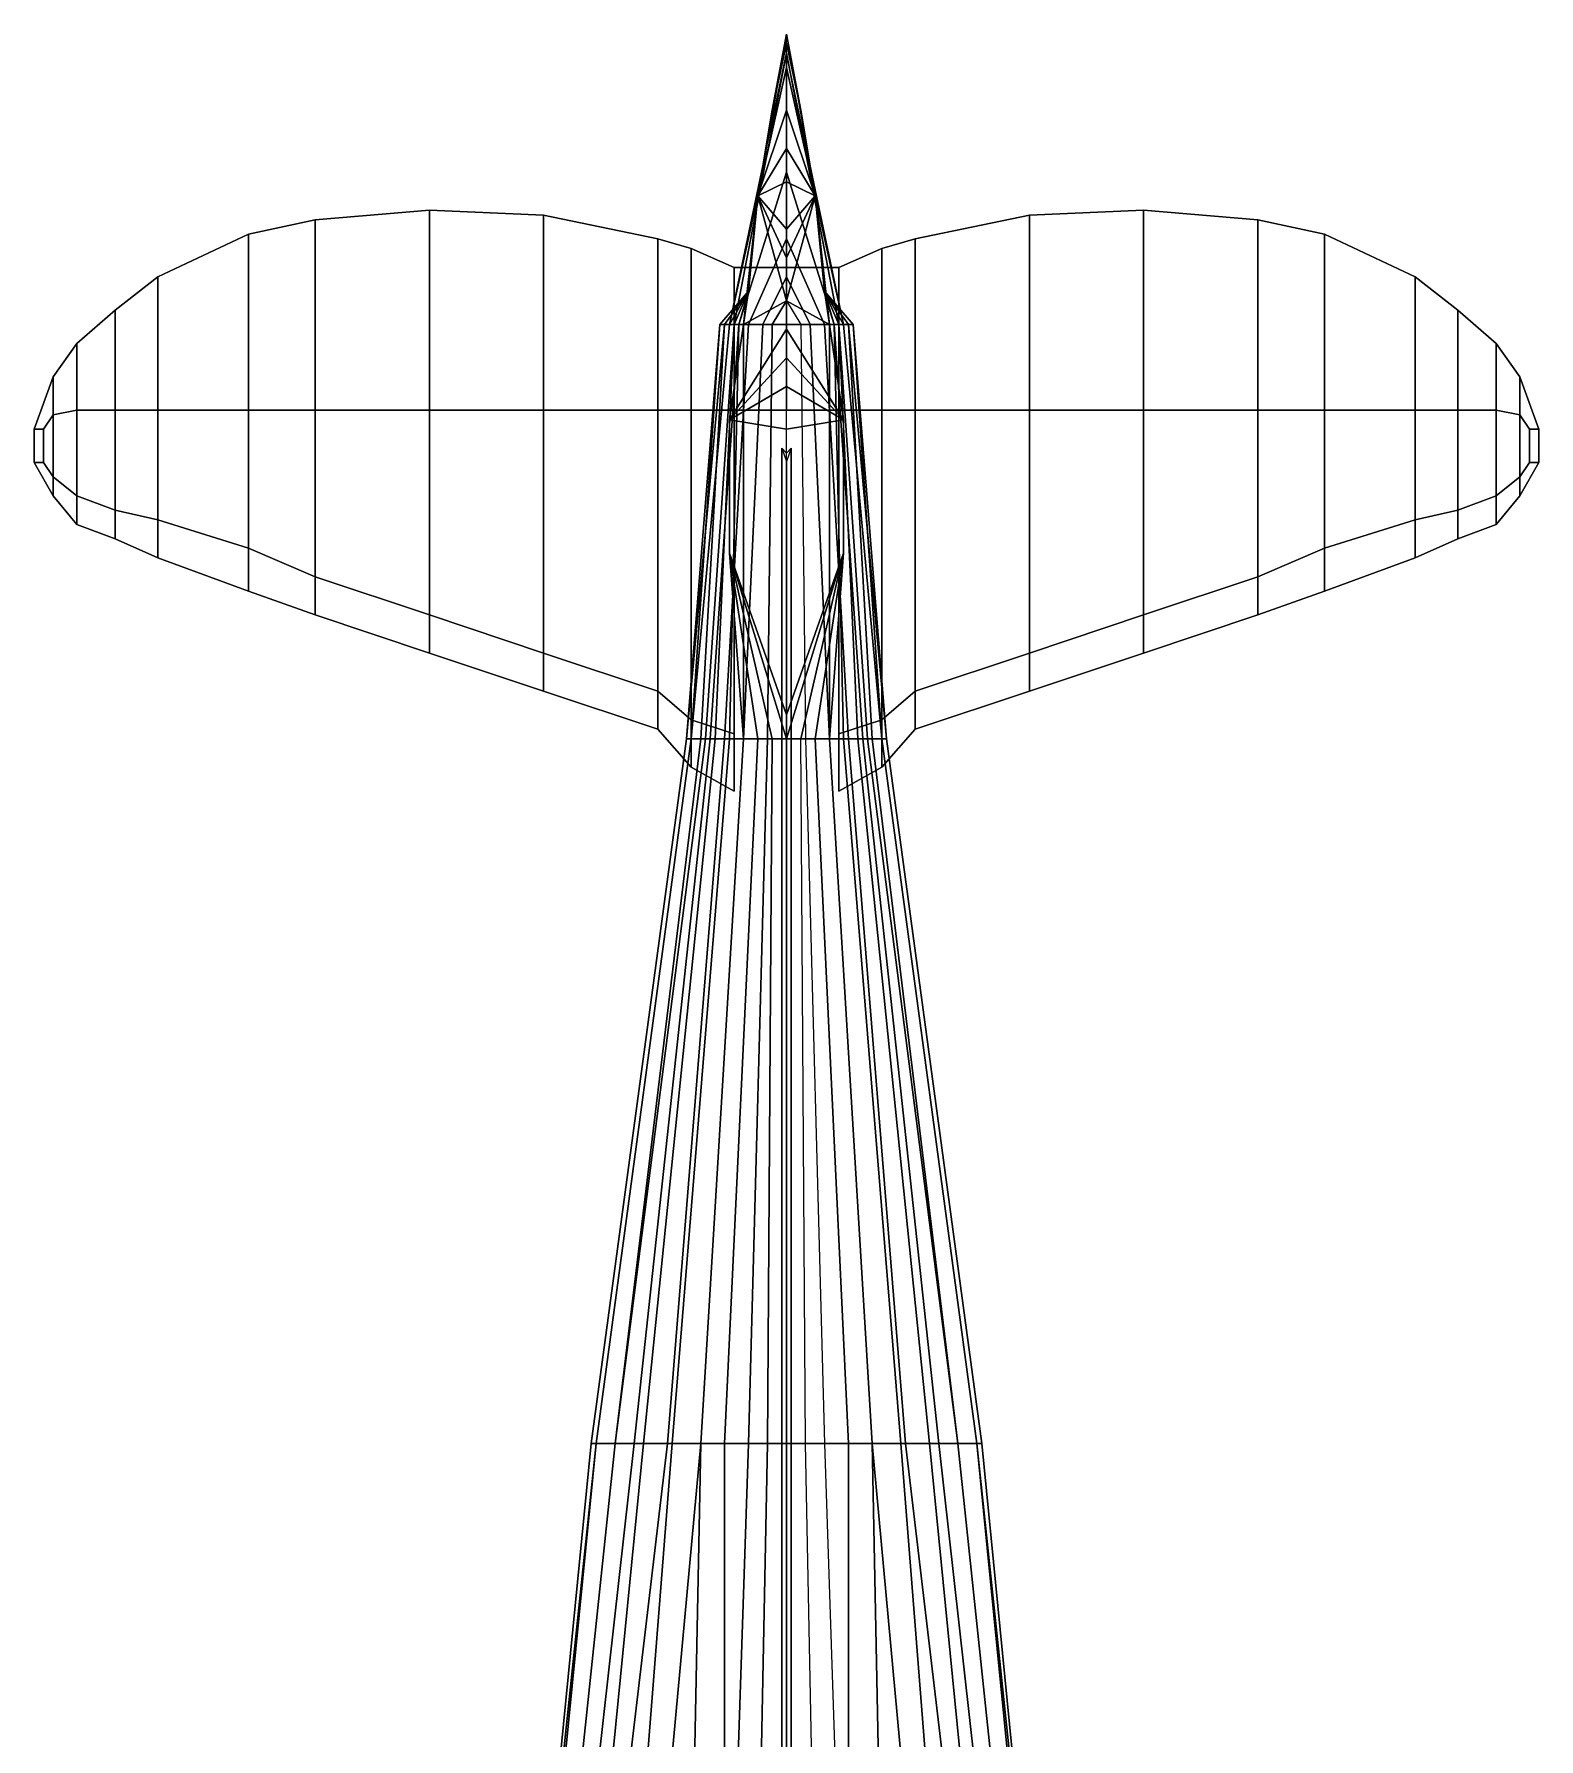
# Model space of a CAD drawing. Header units: millimetres. Extents: x -5.1 to 5.1, y -4 to 9.
# Drawn here: x -1.58 to 1.58, y 0.379 to 3.96 of the extents above; entities that cross this region are included whole.
import ezdxf

# ---------------------------------------------------------------- set-up
doc = ezdxf.new("R2010")
doc.units = ezdxf.units.MM
doc.layers.add('h2', color=6, linetype='Continuous')

msp = doc.modelspace()

# ---------------------------------------------------------------- linework, layer by layer
for points in [[(0, 3.96, 0.35), (0, 3.96, -0.06), (-0.06, 3.62, -0.06), (-0.03, 3.8, 0.35)], [(0, 3.89, 0.7), (0, 3.94, 0.44), (-0.03, 3.8, 0.55), (-0.06, 3.62, 0.8)], [(0, 3.94, 0.35), (0, 3.96, 0.35), (-0.03, 3.8, 0.35), (0, 3.94, 0.35)], [(0, 3.94, 0.44), (0, 3.94, 0.35), (-0.03, 3.8, 0.35), (-0.03, 3.8, 0.55)], [(0, 3.92, -0.06), (0, 3.92, -0.1), (-0.11, 3.35, -0.14), (-0.12, 3.35, -0.06)], [(0, 3.92, -0.1), (0, 3.67, -0.17), (-0.1, 3.35, -0.17), (-0.11, 3.35, -0.14)], [(0, 3.8, 0.92), (0, 3.89, 0.7), (-0.06, 3.62, 0.8)], [(-0.03, 3.8, 0.55), (-0.03, 3.8, 0.35), (-0.06, 3.62, -0.06), (-0.06, 3.62, 0.8)], [(0, 3.8, 0.92), (-0.06, 3.62, 0.8), (0, 3.72, 1.06), (0, 3.8, 0.92)], [(0, 3.72, 1.06), (-0.06, 3.62, 0.8), (0, 3.65, 1.15), (0, 3.72, 1.06)], [(0, 3.67, -0.17), (0, 3.53, -0.2), (-0.08, 3.35, -0.2), (-0.1, 3.35, -0.17)], [(-0.06, 3.62, 0.8), (-0.08, 3.42, 0.36), (-0.09, 3.35, 0.42), (-0.09, 3.35, 0.92)], [(0, 3.4, 1.31), (-0.06, 3.62, 0.8), (-0.09, 3.35, 0.92), (0, 3.4, 1.31)], [(-0.06, 3.62, 0.8), (-0.06, 3.62, -0.06), (-0.08, 3.42, -0.06), (-0.08, 3.42, 0.36)], [(0, 3.65, 1.15), (-0.06, 3.62, 0.8), (0, 3.55, 1.24), (0, 3.65, 1.15)], [(0, 3.49, 1.28), (-0.06, 3.62, 0.8), (0, 3.4, 1.31), (0, 3.49, 1.28)], [(0, 3.55, 1.24), (-0.06, 3.62, 0.8), (0, 3.49, 1.28), (0, 3.55, 1.24)], [(-0.99, 3.17, 0.31), (-0.75, 3.17, 0.31), (-0.75, 3.59, 0.25), (-0.99, 3.57, 0.25)], [(-0.99, 3.57, 0.25), (-0.75, 3.59, 0.25), (-0.75, 3.17, 0.19), (-0.99, 3.17, 0.2)], [(-0.75, 3.17, 0.31), (-0.51, 3.17, 0.31), (-0.51, 3.58, 0.25), (-0.75, 3.59, 0.25)], [(-0.75, 3.59, 0.25), (-0.51, 3.58, 0.25), (-0.51, 3.17, 0.18), (-0.75, 3.17, 0.19)], [(-1.13, 3.17, 0.3), (-0.99, 3.17, 0.31), (-0.99, 3.57, 0.25), (-1.13, 3.54, 0.25)], [(-1.13, 3.54, 0.25), (-0.99, 3.57, 0.25), (-0.99, 3.17, 0.2), (-1.13, 3.17, 0.2)], [(-0.51, 3.17, 0.31), (-0.27, 3.17, 0.31), (-0.27, 3.53, 0.25), (-0.51, 3.58, 0.25)], [(-0.51, 3.58, 0.25), (-0.27, 3.53, 0.25), (-0.27, 3.17, 0.18), (-0.51, 3.17, 0.18)], [(-1.32, 3.17, 0.3), (-1.13, 3.17, 0.3), (-1.13, 3.54, 0.25), (-1.32, 3.45, 0.25)], [(-1.32, 3.45, 0.25), (-1.13, 3.54, 0.25), (-1.13, 3.17, 0.2), (-1.32, 3.17, 0.21)], [(-0.27, 3.17, 0.31), (-0.2, 3.17, 0.31), (-0.2, 3.51, 0.25), (-0.27, 3.53, 0.25)], [(-0.27, 3.53, 0.25), (-0.2, 3.51, 0.25), (-0.2, 3.17, 0.18), (-0.27, 3.17, 0.18)], [(-0.2, 3.17, 0.31), (-0.11, 3.17, 0.31), (-0.11, 3.47, 0.25), (-0.2, 3.51, 0.25)], [(-0.2, 3.51, 0.25), (-0.11, 3.47, 0.25), (-0.11, 3.17, 0.18), (-0.2, 3.17, 0.18)], [(0, 3.53, -0.2), (0, 3.45, -0.22), (-0.05, 3.35, -0.22), (-0.08, 3.35, -0.2)], [(-1.41, 3.17, 0.29), (-1.32, 3.17, 0.3), (-1.32, 3.45, 0.25), (-1.41, 3.38, 0.25)], [(-1.41, 3.38, 0.25), (-1.32, 3.45, 0.25), (-1.32, 3.17, 0.21), (-1.41, 3.17, 0.22)], [(-0.11, 3.17, 0.31), (0, 3.17, 0.31), (0, 3.47, 0.25), (-0.11, 3.47, 0.25)], [(-0.11, 3.47, 0.25), (0, 3.47, 0.25), (0, 3.17, 0.18), (-0.11, 3.17, 0.18)], [(0, 3.45, -0.22), (0, 3.4, -0.23), (-0.03, 3.35, -0.23), (-0.05, 3.35, -0.22)], [(-1.49, 3.17, 0.29), (-1.41, 3.17, 0.29), (-1.41, 3.38, 0.25), (-1.49, 3.31, 0.25)], [(-1.49, 3.31, 0.25), (-1.41, 3.38, 0.25), (-1.41, 3.17, 0.22), (-1.49, 3.17, 0.23)], [(0, 3.4, 1.31), (-0.09, 3.35, 0.92), (-0.12, 3.15, 0.92), (0, 3.34, 1.31)], [(0.03, 3.35, -0.23), (-0.03, 3.35, -0.23), (0, 3.4, -0.23)], [(-0.13, 3.35), (-0.12, 3.35, -0.06), (-0.2, 2.48, -0.15), (-0.21, 2.48, -0.06)], [(-0.14, 3.35, 0.1), (-0.13, 3.35), (-0.21, 2.48, -0.06), (-0.21, 2.48, 0.02)], [(-0.14, 3.35, 0.2), (-0.14, 3.35, 0.1), (-0.21, 2.48, 0.02), (-0.2, 2.48, 0.11)], [(-0.12, 3.35, -0.06), (-0.11, 3.35, -0.14), (-0.17, 2.48, -0.23), (-0.2, 2.48, -0.15)], [(-0.13, 3.35, 0.23), (-0.14, 3.35, 0.2), (-0.2, 2.48, 0.11), (-0.18, 2.48, 0.23)], [(-0.11, 3.35, 0.32), (-0.13, 3.35, 0.23), (-0.18, 2.48, 0.23), (-0.15, 2.48, 0.32)], [(-0.11, 3.35, -0.14), (-0.1, 3.35, -0.17), (-0.16, 2.48, -0.25), (-0.17, 2.48, -0.23)], [(-0.1, 3.35, -0.17), (-0.08, 3.35, -0.2), (-0.13, 2.48, -0.28), (-0.16, 2.48, -0.25)], [(-0.1, 3.35, 0.36), (-0.11, 3.35, 0.32), (-0.15, 2.48, 0.32), (-0.12, 2.48, 0.36)], [(-0.08, 3.35, -0.2), (-0.05, 3.35, -0.22), (-0.09, 2.48, -0.3), (-0.13, 2.48, -0.28)], [(-0.09, 3.35, 0.92), (-0.09, 3.35, 0.42), (-0.12, 3.15, 0.42), (-0.12, 3.15, 0.92)], [(-0.12, 3.15, 0.42), (-0.09, 3.35, 0.39), (-0.09, 2.48, 0.39), (-0.12, 2.87, 0.42)], [(-0.09, 3.35, 0.42), (-0.09, 3.35, 0.39), (-0.09, 3.35, 0.39), (-0.12, 3.15, 0.42)], [(0, 3.34, 1.31), (-0.12, 3.15, 0.92), (-0.12, 3.15, 0.92), (0, 3.28, 1.3)], [(-0.05, 3.35, -0.22), (-0.03, 3.35, -0.23), (-0.04, 2.48, -0.31), (-0.09, 2.48, -0.3)], [(0.04, 2.48, -0.31), (-0.04, 2.48, -0.31), (-0.03, 3.35, -0.23), (0.03, 3.35, -0.23)], [(-1.54, 3.16, 0.28), (-1.49, 3.17, 0.29), (-1.49, 3.31, 0.25), (-1.54, 3.24, 0.25)], [(-1.54, 3.24, 0.25), (-1.49, 3.31, 0.25), (-1.49, 3.17, 0.23), (-1.54, 3.16, 0.23)], [(0, 3.28, 1.3), (-0.12, 3.15, 0.92), (-0.12, 3.15, 0.92), (0, 3.22, 1.26)], [(-1.56, 3.13, 0.27), (-1.54, 3.16, 0.28), (-1.54, 3.24, 0.25), (-1.58, 3.13, 0.25)], [(-1.58, 3.13, 0.25), (-1.54, 3.24, 0.25), (-1.54, 3.16, 0.23), (-1.56, 3.13, 0.24)], [(0, 3.22, 1.26), (-0.12, 3.15, 0.92), (-0.12, 3.15, 0.92), (0, 3.13, 1.17)], [(-1.56, 3.06, 0.27), (-1.54, 3.03, 0.28), (-1.54, 3.16, 0.28), (-1.56, 3.13, 0.27)], [(-1.54, 3.16, 0.23), (-1.54, 3.03, 0.23), (-1.56, 3.06, 0.24), (-1.56, 3.13, 0.24)], [(-1.54, 3.03, 0.28), (-1.49, 2.99, 0.29), (-1.49, 3.17, 0.29), (-1.54, 3.16, 0.28)], [(-1.49, 3.17, 0.23), (-1.49, 2.99, 0.23), (-1.54, 3.03, 0.23), (-1.54, 3.16, 0.23)], [(-1.49, 2.99, 0.29), (-1.41, 2.96, 0.29), (-1.41, 3.17, 0.29), (-1.49, 3.17, 0.29)], [(-1.41, 3.17, 0.22), (-1.41, 2.96, 0.22), (-1.49, 2.99, 0.23), (-1.49, 3.17, 0.23)], [(-1.41, 2.96, 0.29), (-1.32, 2.94, 0.3), (-1.32, 3.17, 0.3), (-1.41, 3.17, 0.29)], [(-1.32, 3.17, 0.21), (-1.32, 2.94, 0.21), (-1.41, 2.96, 0.22), (-1.41, 3.17, 0.22)], [(-1.32, 2.94, 0.3), (-1.13, 2.88, 0.3), (-1.13, 3.17, 0.3), (-1.32, 3.17, 0.3)], [(-1.13, 3.17, 0.2), (-1.13, 2.88, 0.2), (-1.32, 2.94, 0.21), (-1.32, 3.17, 0.21)], [(-1.13, 2.88, 0.3), (-0.99, 2.82, 0.31), (-0.99, 3.17, 0.31), (-1.13, 3.17, 0.3)], [(-0.99, 3.17, 0.2), (-0.99, 2.82, 0.2), (-1.13, 2.88, 0.2), (-1.13, 3.17, 0.2)], [(-0.99, 2.82, 0.31), (-0.75, 2.74, 0.31), (-0.75, 3.17, 0.31), (-0.99, 3.17, 0.31)], [(-0.75, 3.17, 0.19), (-0.75, 2.74, 0.19), (-0.99, 2.82, 0.2), (-0.99, 3.17, 0.2)], [(-0.75, 2.74, 0.31), (-0.51, 2.66, 0.31), (-0.51, 3.17, 0.31), (-0.75, 3.17, 0.31)], [(-0.51, 3.17, 0.18), (-0.51, 2.66, 0.18), (-0.75, 2.74, 0.19), (-0.75, 3.17, 0.19)], [(-0.51, 2.66, 0.31), (-0.27, 2.58, 0.31), (-0.27, 3.17, 0.31), (-0.51, 3.17, 0.31)], [(-0.27, 3.17, 0.18), (-0.27, 2.58, 0.18), (-0.51, 2.66, 0.18), (-0.51, 3.17, 0.18)], [(-0.27, 2.58, 0.31), (-0.2, 2.52, 0.31), (-0.2, 3.17, 0.31), (-0.27, 3.17, 0.31)], [(-0.2, 3.17, 0.18), (-0.2, 2.52, 0.18), (-0.27, 2.58, 0.18), (-0.27, 3.17, 0.18)], [(-0.2, 2.52, 0.31), (-0.11, 2.49, 0.31), (-0.11, 3.17, 0.31), (-0.2, 3.17, 0.31)], [(-0.11, 3.17, 0.18), (-0.11, 2.49, 0.18), (-0.2, 2.52, 0.18), (-0.2, 3.17, 0.18)], [(-1.58, 3.13, 0.25), (-1.58, 3.06, 0.25), (-1.56, 3.06, 0.27), (-1.56, 3.13, 0.27)], [(-1.56, 3.13, 0.24), (-1.56, 3.06, 0.24), (-1.58, 3.06, 0.25), (-1.58, 3.13, 0.25)], [(-0.12, 3.15, 0.92), (-0.12, 3.15, 0.42), (-0.12, 2.87, 0.42), (-0.12, 2.87, 0.67)], [(0, 3.13, 1.17), (-0.12, 3.15, 0.92), (-0.12, 2.87, 0.67), (0, 2.53, 0.45)], [(0, 3.0796, 1.1096), (-0.01, 3.09, 1.1), (-0.01, -0.45, 0.95), (0, -0.44, 0.9604)], [(-0.01, 3.09, 1.1), (0, 3.0624, 1.0888), (0, -0.44, 0.9404), (-0.01, -0.45, 0.95)], [(-1.58, 3.06, 0.25), (-1.54, 2.99, 0.25), (-1.54, 3.03, 0.28), (-1.56, 3.06, 0.27)], [(-1.56, 3.06, 0.24), (-1.54, 3.03, 0.23), (-1.54, 2.99, 0.25), (-1.58, 3.06, 0.25)], [(-1.54, 2.99, 0.25), (-1.49, 2.93, 0.25), (-1.49, 2.99, 0.29), (-1.54, 3.03, 0.28)], [(-1.54, 3.03, 0.23), (-1.49, 2.99, 0.23), (-1.49, 2.93, 0.25), (-1.54, 2.99, 0.25)], [(-1.49, 2.93, 0.25), (-1.41, 2.9, 0.25), (-1.41, 2.96, 0.29), (-1.49, 2.99, 0.29)], [(-1.49, 2.99, 0.23), (-1.41, 2.96, 0.22), (-1.41, 2.9, 0.25), (-1.49, 2.93, 0.25)], [(-1.41, 2.9, 0.25), (-1.32, 2.86, 0.25), (-1.32, 2.94, 0.3), (-1.41, 2.96, 0.29)], [(-1.41, 2.96, 0.22), (-1.32, 2.94, 0.21), (-1.32, 2.86, 0.25), (-1.41, 2.9, 0.25)], [(-1.32, 2.86, 0.25), (-1.13, 2.79, 0.25), (-1.13, 2.88, 0.3), (-1.32, 2.94, 0.3)], [(-1.32, 2.94, 0.21), (-1.13, 2.88, 0.2), (-1.13, 2.79, 0.25), (-1.32, 2.86, 0.25)], [(-1.13, 2.79, 0.25), (-0.99, 2.74, 0.25), (-0.99, 2.82, 0.31), (-1.13, 2.88, 0.3)], [(-1.13, 2.88, 0.2), (-0.99, 2.82, 0.2), (-0.99, 2.74, 0.25), (-1.13, 2.79, 0.25)], [(-0.12, 2.87, 0.67), (-0.12, 2.87, 0.42), (0, 2.53, 0.45)], [(0, 2.53, 0.45), (-0.12, 2.87, 0.42), (0, 2.48, 0.42)], [(-0.99, 2.74, 0.25), (-0.75, 2.66, 0.25), (-0.75, 2.74, 0.31), (-0.99, 2.82, 0.31)], [(-0.99, 2.82, 0.2), (-0.75, 2.74, 0.19), (-0.75, 2.66, 0.25), (-0.99, 2.74, 0.25)], [(-0.75, 2.66, 0.25), (-0.51, 2.58, 0.25), (-0.51, 2.66, 0.31), (-0.75, 2.74, 0.31)], [(-0.75, 2.74, 0.19), (-0.51, 2.66, 0.18), (-0.51, 2.58, 0.25), (-0.75, 2.66, 0.25)], [(-0.51, 2.58, 0.25), (-0.27, 2.5, 0.25), (-0.27, 2.58, 0.31), (-0.51, 2.66, 0.31)], [(-0.51, 2.66, 0.18), (-0.27, 2.58, 0.18), (-0.27, 2.5, 0.25), (-0.51, 2.58, 0.25)], [(-0.27, 2.5, 0.25), (-0.2, 2.42, 0.25), (-0.2, 2.52, 0.31), (-0.27, 2.58, 0.31)], [(-0.27, 2.58, 0.18), (-0.2, 2.52, 0.18), (-0.2, 2.42, 0.25), (-0.27, 2.5, 0.25)], [(-0.2, 2.42, 0.25), (-0.11, 2.37, 0.25), (-0.11, 2.49, 0.31), (-0.2, 2.52, 0.31)], [(-0.2, 2.52, 0.18), (-0.11, 2.49, 0.18), (-0.11, 2.37, 0.25), (-0.2, 2.42, 0.25)], [(-0.21, 2.48, -0.06), (-0.2, 2.48, -0.15), (-0.4, 1, -0.15), (-0.41, 1, -0.06)], [(-0.21, 2.48, 0.02), (-0.21, 2.48, -0.06), (-0.41, 1, -0.06), (-0.41, 1, 0.02)], [(-0.2, 2.48, 0.11), (-0.21, 2.48, 0.02), (-0.41, 1, 0.02), (-0.4, 1, 0.11)], [(-0.18, 2.48, 0.23), (-0.2, 2.48, 0.11), (-0.4, 1, 0.11), (-0.36, 1, 0.31)], [(-0.2, 2.48, -0.15), (-0.17, 2.48, -0.23), (-0.36, 1, -0.31), (-0.4, 1, -0.15)], [(-0.15, 2.48, 0.32), (-0.18, 2.48, 0.23), (-0.36, 1, 0.31), (-0.3, 1, 0.46)], [(-0.17, 2.48, -0.23), (-0.16, 2.48, -0.25), (-0.32, 1, -0.37), (-0.36, 1, -0.31)], [(-0.16, 2.48, -0.25), (-0.13, 2.48, -0.28), (-0.25, 1, -0.41), (-0.32, 1, -0.37)], [(-0.12, 2.48, 0.36), (-0.15, 2.48, 0.32), (-0.3, 1, 0.46), (-0.24, 1, 0.56)], [(-0.13, 2.48, -0.28), (-0.09, 2.48, -0.3), (-0.18, 1, -0.44), (-0.25, 1, -0.41)], [(-0.09, 2.48, 0.39), (-0.12, 2.48, 0.36), (-0.24, 1, 0.56), (-0.18, 1, 0.62)], [(-0.06, 2.48, 0.41), (-0.09, 2.48, 0.39), (-0.18, 1, 0.62), (-0.13, 1, 0.66)], [(-0.09, 2.48, -0.3), (-0.04, 2.48, -0.31), (-0.08, 1, -0.45), (-0.18, 1, -0.44)], [(-0.03, 2.48, 0.42), (-0.06, 2.48, 0.41), (-0.13, 1, 0.66), (-0.04, 1, 0.69)], [(0.08, 1, -0.45), (-0.08, 1, -0.45), (-0.04, 2.48, -0.31), (0.04, 2.48, -0.31)], [(0.03, 2.48, 0.42), (-0.03, 2.48, 0.42), (-0.04, 1, 0.69), (0.04, 1, 0.69)], [(-0.36, 1, 0.31), (-0.4, 1, 0.11), (-0.56, -0.52, 0.01), (-0.52, -0.52, 0.21)], [(-0.41, 1, 0.02), (-0.41, 1, -0.06), (-0.56, -0.52, -0.19), (-0.56, -0.52, -0.15)], [(-0.41, 1, -0.06), (-0.4, 1, -0.15), (-0.55, -0.52, -0.31), (-0.56, -0.52, -0.19)], [(-0.4, 1, 0.11), (-0.41, 1, 0.02), (-0.56, -0.52, -0.15), (-0.56, -0.52, 0.01)], [(-0.4, 1, -0.15), (-0.36, 1, -0.31), (-0.52, -0.52, -0.45), (-0.55, -0.52, -0.31)], [(-0.36, 1, -0.31), (-0.32, 1, -0.37), (-0.49, -0.52, -0.5), (-0.52, -0.52, -0.45)], [(-0.3, 1, 0.46), (-0.36, 1, 0.31), (-0.52, -0.52, 0.21), (-0.45, -0.52, 0.38)], [(-0.32, 1, -0.37), (-0.25, 1, -0.41), (-0.43, -0.52, -0.56), (-0.49, -0.52, -0.5)], [(-0.24, 1, 0.56), (-0.3, 1, 0.46), (-0.45, -0.52, 0.38), (-0.36, -0.52, 0.56)], [(-0.25, 1, -0.41), (-0.18, 1, -0.44), (-0.32, -0.52, -0.59), (-0.43, -0.52, -0.56)], [(-0.18, 1, 0.62), (-0.24, 1, 0.56), (-0.36, -0.52, 0.56), (-0.21, -0.52, 0.8)], [(-0.18, 1, -0.44), (-0.08, 1, -0.45), (-0.13, -0.52, -0.62), (-0.32, -0.52, -0.59)], [(-0.13, 1, 0.66), (-0.18, 1, 0.62), (-0.21, -0.52, 0.8), (-0.13, -0.52, 0.88)], [(0.13, -0.52, -0.62), (-0.13, -0.52, -0.62), (-0.08, 1, -0.45), (0.08, 1, -0.45)], [(-0.04, 1, 0.69), (-0.13, 1, 0.66), (-0.13, -0.52, 0.88), (-0.07, -0.52, 0.91)], [(0.04, 1, 0.69), (-0.04, 1, 0.69), (-0.07, -0.52, 0.91), (0.07, -0.52, 0.91)]]:
    msp.add_3dface(points)
at = {"color": 3}
for points in [[(-0.0436, 3.7127, -0.06), (-0.0436, 3.7127, -0.06), (-0.12, 3.35, -0.06), (-0.06, 3.62, -0.06)], [(-0.06, 3.62, -0.06), (-0.06, 3.62, -0.06), (-0.12, 3.35, -0.06), (-0.08, 3.42, -0.06)], [(-0.08, 3.42, 0.36), (-0.08, 3.42, 0.36), (-0.14, 3.35, 0.2), (-0.13, 3.35, 0.23)], [(-0.08, 3.42, -0.06), (-0.08, 3.42, -0.06), (-0.14, 3.35, 0.2), (-0.08, 3.42, 0.36)], [(-0.08, 3.42, -0.06), (-0.08, 3.42, -0.06), (-0.14, 3.35, 0.1), (-0.14, 3.35, 0.2)], [(-0.08, 3.42, -0.06), (-0.08, 3.42, -0.06), (-0.13, 3.35), (-0.14, 3.35, 0.1)], [(-0.08, 3.42, 0.36), (-0.08, 3.42, 0.36), (-0.13, 3.35, 0.23), (-0.11, 3.35, 0.32)], [(-0.08, 3.42, -0.06), (-0.08, 3.42, -0.06), (-0.12, 3.35, -0.06), (-0.13, 3.35)], [(-0.08, 3.42, 0.36), (-0.08, 3.42, 0.36), (-0.11, 3.35, 0.32), (-0.1, 3.35, 0.36)], [(-0.08, 3.42, 0.36), (-0.08, 3.42, 0.36), (-0.1, 3.35, 0.36), (-0.09, 3.35, 0.39)], [(-0.08, 3.42, 0.36), (-0.08, 3.42, 0.36), (-0.09, 3.35, 0.39), (-0.09, 3.35, 0.42)], [(-0.09, 3.35, 0.39), (-0.1, 3.35, 0.36), (-0.12, 2.48, 0.36), (-0.09, 2.48, 0.39)]]:
    msp.add_3dface(points, dxfattribs=at)
at = {"color": 2}
for points in [[(-0.12, 2.87, 0.42), (-0.12, 2.87, 0.42), (-0.09, 2.48, 0.39), (-0.06, 2.48, 0.41)], [(-0.12, 2.87, 0.42), (-0.12, 2.87, 0.42), (-0.06, 2.48, 0.41), (-0.03, 2.48, 0.42)], [(-0.12, 2.87, 0.42), (-0.12, 2.87, 0.42), (-0.03, 2.48, 0.42), (0, 2.48, 0.42)]]:
    msp.add_3dface(points, dxfattribs=at)
at = {"layer": 'h2'}
for points in [[(0, 3.96, 0.35), (0, 3.96, -0.06), (0.06, 3.62, -0.06), (0.03, 3.8, 0.35)], [(0, 3.94, 0.35), (0, 3.96, 0.35), (0.03, 3.8, 0.35), (0, 3.94, 0.35)], [(0, 3.89, 0.7), (0, 3.94, 0.44), (0.03, 3.8, 0.55), (0.06, 3.62, 0.8)], [(0, 3.94, 0.44), (0, 3.94, 0.35), (0.03, 3.8, 0.35), (0.03, 3.8, 0.55)], [(0, 3.92, -0.06), (0, 3.92, -0.1), (0.11, 3.35, -0.14), (0.12, 3.35, -0.06)], [(0, 3.92, -0.1), (0, 3.67, -0.17), (0.1, 3.35, -0.17), (0.11, 3.35, -0.14)], [(0, 3.8, 0.92), (0, 3.89, 0.7), (0.06, 3.62, 0.8)], [(0, 3.8, 0.92), (0.06, 3.62, 0.8), (0, 3.72, 1.06), (0, 3.8, 0.92)], [(0.03, 3.8, 0.55), (0.03, 3.8, 0.35), (0.06, 3.62, -0.06), (0.06, 3.62, 0.8)], [(0, 3.72, 1.06), (0.06, 3.62, 0.8), (0, 3.65, 1.15), (0, 3.72, 1.06)], [(0, 3.67, -0.17), (0, 3.53, -0.2), (0.08, 3.35, -0.2), (0.1, 3.35, -0.17)], [(0, 3.65, 1.15), (0.06, 3.62, 0.8), (0, 3.55, 1.24), (0, 3.65, 1.15)], [(0, 3.55, 1.24), (0.06, 3.62, 0.8), (0, 3.49, 1.28), (0, 3.55, 1.24)], [(0, 3.49, 1.28), (0.06, 3.62, 0.8), (0, 3.4, 1.31), (0, 3.49, 1.28)], [(0, 3.4, 1.31), (0.06, 3.62, 0.8), (0.09, 3.35, 0.92), (0, 3.4, 1.31)], [(0.06, 3.62, 0.8), (0.06, 3.62, -0.06), (0.08, 3.42, -0.06), (0.08, 3.42, 0.36)], [(0.06, 3.62, 0.8), (0.08, 3.42, 0.36), (0.09, 3.35, 0.42), (0.09, 3.35, 0.92)], [(0.75, 3.59, 0.25), (0.51, 3.58, 0.25), (0.51, 3.17, 0.18), (0.75, 3.17, 0.19)], [(0.75, 3.17, 0.31), (0.51, 3.17, 0.31), (0.51, 3.58, 0.25), (0.75, 3.59, 0.25)], [(0.99, 3.57, 0.25), (0.75, 3.59, 0.25), (0.75, 3.17, 0.19), (0.99, 3.17, 0.2)], [(0.99, 3.17, 0.31), (0.75, 3.17, 0.31), (0.75, 3.59, 0.25), (0.99, 3.57, 0.25)], [(0.51, 3.58, 0.25), (0.27, 3.53, 0.25), (0.27, 3.17, 0.18), (0.51, 3.17, 0.18)], [(0.51, 3.17, 0.31), (0.27, 3.17, 0.31), (0.27, 3.53, 0.25), (0.51, 3.58, 0.25)], [(1.13, 3.54, 0.25), (0.99, 3.57, 0.25), (0.99, 3.17, 0.2), (1.13, 3.17, 0.2)], [(1.13, 3.17, 0.3), (0.99, 3.17, 0.31), (0.99, 3.57, 0.25), (1.13, 3.54, 0.25)], [(0, 3.53, -0.2), (0, 3.45, -0.22), (0.05, 3.35, -0.22), (0.08, 3.35, -0.2)], [(0.2, 3.51, 0.25), (0.11, 3.47, 0.25), (0.11, 3.17, 0.18), (0.2, 3.17, 0.18)], [(0.2, 3.17, 0.31), (0.11, 3.17, 0.31), (0.11, 3.47, 0.25), (0.2, 3.51, 0.25)], [(0.27, 3.53, 0.25), (0.2, 3.51, 0.25), (0.2, 3.17, 0.18), (0.27, 3.17, 0.18)], [(0.27, 3.17, 0.31), (0.2, 3.17, 0.31), (0.2, 3.51, 0.25), (0.27, 3.53, 0.25)], [(1.32, 3.45, 0.25), (1.13, 3.54, 0.25), (1.13, 3.17, 0.2), (1.32, 3.17, 0.21)], [(1.32, 3.17, 0.3), (1.13, 3.17, 0.3), (1.13, 3.54, 0.25), (1.32, 3.45, 0.25)], [(0.11, 3.47, 0.25), (0, 3.47, 0.25), (0, 3.17, 0.18), (0.11, 3.17, 0.18)], [(0.11, 3.17, 0.31), (0, 3.17, 0.31), (0, 3.47, 0.25), (0.11, 3.47, 0.25)], [(0, 3.45, -0.22), (0, 3.4, -0.23), (0.03, 3.35, -0.23), (0.05, 3.35, -0.22)], [(1.41, 3.38, 0.25), (1.32, 3.45, 0.25), (1.32, 3.17, 0.21), (1.41, 3.17, 0.22)], [(1.41, 3.17, 0.29), (1.32, 3.17, 0.3), (1.32, 3.45, 0.25), (1.41, 3.38, 0.25)], [(0, 3.4, 1.31), (0.09, 3.35, 0.92), (0.12, 3.15, 0.92), (0, 3.34, 1.31)], [(1.49, 3.31, 0.25), (1.41, 3.38, 0.25), (1.41, 3.17, 0.22), (1.49, 3.17, 0.23)], [(1.49, 3.17, 0.29), (1.41, 3.17, 0.29), (1.41, 3.38, 0.25), (1.49, 3.31, 0.25)], [(0, 3.34, 1.31), (0.12, 3.15, 0.92), (0.12, 3.15, 0.92), (0, 3.28, 1.3)], [(0.05, 3.35, -0.22), (0.03, 3.35, -0.23), (0.04, 2.48, -0.31), (0.09, 2.48, -0.3)], [(0.08, 3.35, -0.2), (0.05, 3.35, -0.22), (0.09, 2.48, -0.3), (0.13, 2.48, -0.28)], [(0.1, 3.35, -0.17), (0.08, 3.35, -0.2), (0.13, 2.48, -0.28), (0.16, 2.48, -0.25)], [(0.09, 3.35, 0.42), (0.09, 3.35, 0.39), (0.09, 3.35, 0.39), (0.12, 3.15, 0.42)], [(0.12, 3.15, 0.42), (0.09, 3.35, 0.39), (0.09, 2.48, 0.39), (0.12, 2.87, 0.42)], [(0.09, 3.35, 0.92), (0.09, 3.35, 0.42), (0.12, 3.15, 0.42), (0.12, 3.15, 0.92)], [(0.11, 3.35, -0.14), (0.1, 3.35, -0.17), (0.16, 2.48, -0.25), (0.17, 2.48, -0.23)], [(0.1, 3.35, 0.36), (0.11, 3.35, 0.32), (0.15, 2.48, 0.32), (0.12, 2.48, 0.36)], [(0.12, 3.35, -0.06), (0.11, 3.35, -0.14), (0.17, 2.48, -0.23), (0.2, 2.48, -0.15)], [(0.11, 3.35, 0.32), (0.13, 3.35, 0.23), (0.18, 2.48, 0.23), (0.15, 2.48, 0.32)], [(0.13, 3.35), (0.12, 3.35, -0.06), (0.2, 2.48, -0.15), (0.21, 2.48, -0.06)], [(0.14, 3.35, 0.1), (0.13, 3.35), (0.21, 2.48, -0.06), (0.21, 2.48, 0.02)], [(0.13, 3.35, 0.23), (0.14, 3.35, 0.2), (0.2, 2.48, 0.11), (0.18, 2.48, 0.23)], [(0.14, 3.35, 0.2), (0.14, 3.35, 0.1), (0.21, 2.48, 0.02), (0.2, 2.48, 0.11)], [(1.54, 3.24, 0.25), (1.49, 3.31, 0.25), (1.49, 3.17, 0.23), (1.54, 3.16, 0.23)], [(1.54, 3.16, 0.28), (1.49, 3.17, 0.29), (1.49, 3.31, 0.25), (1.54, 3.24, 0.25)], [(0, 3.28, 1.3), (0.12, 3.15, 0.92), (0.12, 3.15, 0.92), (0, 3.22, 1.26)], [(1.58, 3.13, 0.25), (1.54, 3.24, 0.25), (1.54, 3.16, 0.23), (1.56, 3.13, 0.24)], [(1.56, 3.13, 0.27), (1.54, 3.16, 0.28), (1.54, 3.24, 0.25), (1.58, 3.13, 0.25)], [(0, 3.22, 1.26), (0.12, 3.15, 0.92), (0.12, 3.15, 0.92), (0, 3.13, 1.17)], [(0.11, 3.17, 0.18), (0.11, 2.49, 0.18), (0.2, 2.52, 0.18), (0.2, 3.17, 0.18)], [(0.2, 2.52, 0.31), (0.11, 2.49, 0.31), (0.11, 3.17, 0.31), (0.2, 3.17, 0.31)], [(0.2, 3.17, 0.18), (0.2, 2.52, 0.18), (0.27, 2.58, 0.18), (0.27, 3.17, 0.18)], [(0.27, 2.58, 0.31), (0.2, 2.52, 0.31), (0.2, 3.17, 0.31), (0.27, 3.17, 0.31)], [(0.27, 3.17, 0.18), (0.27, 2.58, 0.18), (0.51, 2.66, 0.18), (0.51, 3.17, 0.18)], [(0.51, 2.66, 0.31), (0.27, 2.58, 0.31), (0.27, 3.17, 0.31), (0.51, 3.17, 0.31)], [(0.51, 3.17, 0.18), (0.51, 2.66, 0.18), (0.75, 2.74, 0.19), (0.75, 3.17, 0.19)], [(0.75, 2.74, 0.31), (0.51, 2.66, 0.31), (0.51, 3.17, 0.31), (0.75, 3.17, 0.31)], [(0.75, 3.17, 0.19), (0.75, 2.74, 0.19), (0.99, 2.82, 0.2), (0.99, 3.17, 0.2)], [(0.99, 2.82, 0.31), (0.75, 2.74, 0.31), (0.75, 3.17, 0.31), (0.99, 3.17, 0.31)], [(0.99, 3.17, 0.2), (0.99, 2.82, 0.2), (1.13, 2.88, 0.2), (1.13, 3.17, 0.2)], [(1.13, 2.88, 0.3), (0.99, 2.82, 0.31), (0.99, 3.17, 0.31), (1.13, 3.17, 0.3)], [(1.13, 3.17, 0.2), (1.13, 2.88, 0.2), (1.32, 2.94, 0.21), (1.32, 3.17, 0.21)], [(1.32, 2.94, 0.3), (1.13, 2.88, 0.3), (1.13, 3.17, 0.3), (1.32, 3.17, 0.3)], [(1.32, 3.17, 0.21), (1.32, 2.94, 0.21), (1.41, 2.96, 0.22), (1.41, 3.17, 0.22)], [(1.41, 2.96, 0.29), (1.32, 2.94, 0.3), (1.32, 3.17, 0.3), (1.41, 3.17, 0.29)], [(1.41, 3.17, 0.22), (1.41, 2.96, 0.22), (1.49, 2.99, 0.23), (1.49, 3.17, 0.23)], [(1.49, 2.99, 0.29), (1.41, 2.96, 0.29), (1.41, 3.17, 0.29), (1.49, 3.17, 0.29)], [(1.49, 3.17, 0.23), (1.49, 2.99, 0.23), (1.54, 3.03, 0.23), (1.54, 3.16, 0.23)], [(1.54, 3.03, 0.28), (1.49, 2.99, 0.29), (1.49, 3.17, 0.29), (1.54, 3.16, 0.28)], [(1.54, 3.16, 0.23), (1.54, 3.03, 0.23), (1.56, 3.06, 0.24), (1.56, 3.13, 0.24)], [(1.56, 3.06, 0.27), (1.54, 3.03, 0.28), (1.54, 3.16, 0.28), (1.56, 3.13, 0.27)], [(0, 3.13, 1.17), (0.12, 3.15, 0.92), (0.12, 2.87, 0.67), (0, 2.53, 0.45)], [(0.12, 3.15, 0.92), (0.12, 3.15, 0.42), (0.12, 2.87, 0.42), (0.12, 2.87, 0.67)], [(1.56, 3.13, 0.24), (1.56, 3.06, 0.24), (1.58, 3.06, 0.25), (1.58, 3.13, 0.25)], [(1.58, 3.13, 0.25), (1.58, 3.06, 0.25), (1.56, 3.06, 0.27), (1.56, 3.13, 0.27)], [(0, 3.0796, 1.1096), (0.01, 3.09, 1.1), (0.01, -0.45, 0.95), (0, -0.44, 0.9604)], [(0.01, 3.09, 1.1), (0, 3.0624, 1.0888), (0, -0.44, 0.9404), (0.01, -0.45, 0.95)], [(1.56, 3.06, 0.24), (1.54, 3.03, 0.23), (1.54, 2.99, 0.25), (1.58, 3.06, 0.25)], [(1.58, 3.06, 0.25), (1.54, 2.99, 0.25), (1.54, 3.03, 0.28), (1.56, 3.06, 0.27)], [(1.54, 3.03, 0.23), (1.49, 2.99, 0.23), (1.49, 2.93, 0.25), (1.54, 2.99, 0.25)], [(1.54, 2.99, 0.25), (1.49, 2.93, 0.25), (1.49, 2.99, 0.29), (1.54, 3.03, 0.28)], [(1.49, 2.99, 0.23), (1.41, 2.96, 0.22), (1.41, 2.9, 0.25), (1.49, 2.93, 0.25)], [(1.49, 2.93, 0.25), (1.41, 2.9, 0.25), (1.41, 2.96, 0.29), (1.49, 2.99, 0.29)], [(1.32, 2.94, 0.21), (1.13, 2.88, 0.2), (1.13, 2.79, 0.25), (1.32, 2.86, 0.25)], [(1.32, 2.86, 0.25), (1.13, 2.79, 0.25), (1.13, 2.88, 0.3), (1.32, 2.94, 0.3)], [(1.41, 2.96, 0.22), (1.32, 2.94, 0.21), (1.32, 2.86, 0.25), (1.41, 2.9, 0.25)], [(1.41, 2.9, 0.25), (1.32, 2.86, 0.25), (1.32, 2.94, 0.3), (1.41, 2.96, 0.29)], [(0, 2.53, 0.45), (0.12, 2.87, 0.42), (0, 2.48, 0.42)], [(0.12, 2.87, 0.67), (0.12, 2.87, 0.42), (0, 2.53, 0.45)], [(1.13, 2.88, 0.2), (0.99, 2.82, 0.2), (0.99, 2.74, 0.25), (1.13, 2.79, 0.25)], [(1.13, 2.79, 0.25), (0.99, 2.74, 0.25), (0.99, 2.82, 0.31), (1.13, 2.88, 0.3)], [(0.99, 2.82, 0.2), (0.75, 2.74, 0.19), (0.75, 2.66, 0.25), (0.99, 2.74, 0.25)], [(0.99, 2.74, 0.25), (0.75, 2.66, 0.25), (0.75, 2.74, 0.31), (0.99, 2.82, 0.31)], [(0.75, 2.74, 0.19), (0.51, 2.66, 0.18), (0.51, 2.58, 0.25), (0.75, 2.66, 0.25)], [(0.75, 2.66, 0.25), (0.51, 2.58, 0.25), (0.51, 2.66, 0.31), (0.75, 2.74, 0.31)], [(0.51, 2.66, 0.18), (0.27, 2.58, 0.18), (0.27, 2.5, 0.25), (0.51, 2.58, 0.25)], [(0.51, 2.58, 0.25), (0.27, 2.5, 0.25), (0.27, 2.58, 0.31), (0.51, 2.66, 0.31)], [(0.27, 2.58, 0.18), (0.2, 2.52, 0.18), (0.2, 2.42, 0.25), (0.27, 2.5, 0.25)], [(0.27, 2.5, 0.25), (0.2, 2.42, 0.25), (0.2, 2.52, 0.31), (0.27, 2.58, 0.31)], [(0.2, 2.52, 0.18), (0.11, 2.49, 0.18), (0.11, 2.37, 0.25), (0.2, 2.42, 0.25)], [(0.2, 2.42, 0.25), (0.11, 2.37, 0.25), (0.11, 2.49, 0.31), (0.2, 2.52, 0.31)], [(0.03, 2.48, 0.42), (0.06, 2.48, 0.41), (0.13, 1, 0.66), (0.04, 1, 0.69)], [(0.09, 2.48, -0.3), (0.04, 2.48, -0.31), (0.08, 1, -0.45), (0.18, 1, -0.44)], [(0.06, 2.48, 0.41), (0.09, 2.48, 0.39), (0.18, 1, 0.62), (0.13, 1, 0.66)], [(0.13, 2.48, -0.28), (0.09, 2.48, -0.3), (0.18, 1, -0.44), (0.25, 1, -0.41)], [(0.09, 2.48, 0.39), (0.12, 2.48, 0.36), (0.24, 1, 0.56), (0.18, 1, 0.62)], [(0.12, 2.48, 0.36), (0.15, 2.48, 0.32), (0.3, 1, 0.46), (0.24, 1, 0.56)], [(0.16, 2.48, -0.25), (0.13, 2.48, -0.28), (0.25, 1, -0.41), (0.32, 1, -0.37)], [(0.15, 2.48, 0.32), (0.18, 2.48, 0.23), (0.36, 1, 0.31), (0.3, 1, 0.46)], [(0.17, 2.48, -0.23), (0.16, 2.48, -0.25), (0.32, 1, -0.37), (0.36, 1, -0.31)], [(0.2, 2.48, -0.15), (0.17, 2.48, -0.23), (0.36, 1, -0.31), (0.4, 1, -0.15)], [(0.18, 2.48, 0.23), (0.2, 2.48, 0.11), (0.4, 1, 0.11), (0.36, 1, 0.31)], [(0.2, 2.48, 0.11), (0.21, 2.48, 0.02), (0.41, 1, 0.02), (0.4, 1, 0.11)], [(0.21, 2.48, -0.06), (0.2, 2.48, -0.15), (0.4, 1, -0.15), (0.41, 1, -0.06)], [(0.21, 2.48, 0.02), (0.21, 2.48, -0.06), (0.41, 1, -0.06), (0.41, 1, 0.02)], [(0.04, 1, 0.69), (0.13, 1, 0.66), (0.13, -0.52, 0.88), (0.07, -0.52, 0.91)], [(0.18, 1, -0.44), (0.08, 1, -0.45), (0.13, -0.52, -0.62), (0.32, -0.52, -0.59)], [(0.13, 1, 0.66), (0.18, 1, 0.62), (0.21, -0.52, 0.8), (0.13, -0.52, 0.88)], [(0.25, 1, -0.41), (0.18, 1, -0.44), (0.32, -0.52, -0.59), (0.43, -0.52, -0.56)], [(0.18, 1, 0.62), (0.24, 1, 0.56), (0.36, -0.52, 0.56), (0.21, -0.52, 0.8)], [(0.24, 1, 0.56), (0.3, 1, 0.46), (0.45, -0.52, 0.38), (0.36, -0.52, 0.56)], [(0.32, 1, -0.37), (0.25, 1, -0.41), (0.43, -0.52, -0.56), (0.49, -0.52, -0.5)], [(0.3, 1, 0.46), (0.36, 1, 0.31), (0.52, -0.52, 0.21), (0.45, -0.52, 0.38)], [(0.36, 1, -0.31), (0.32, 1, -0.37), (0.49, -0.52, -0.5), (0.52, -0.52, -0.45)], [(0.36, 1, 0.31), (0.4, 1, 0.11), (0.56, -0.52, 0.01), (0.52, -0.52, 0.21)], [(0.4, 1, -0.15), (0.36, 1, -0.31), (0.52, -0.52, -0.45), (0.55, -0.52, -0.31)], [(0.4, 1, 0.11), (0.41, 1, 0.02), (0.56, -0.52, -0.15), (0.56, -0.52, 0.01)], [(0.41, 1, -0.06), (0.4, 1, -0.15), (0.55, -0.52, -0.31), (0.56, -0.52, -0.19)], [(0.41, 1, 0.02), (0.41, 1, -0.06), (0.56, -0.52, -0.19), (0.56, -0.52, -0.15)]]:
    msp.add_3dface(points, dxfattribs=at)
at = {"layer": 'h2', "color": 3}
for points in [[(0.0436, 3.7127, -0.06), (0.0436, 3.7127, -0.06), (0.12, 3.35, -0.06), (0.06, 3.62, -0.06)], [(0.06, 3.62, -0.06), (0.06, 3.62, -0.06), (0.12, 3.35, -0.06), (0.08, 3.42, -0.06)], [(0.08, 3.42, -0.06), (0.08, 3.42, -0.06), (0.13, 3.35), (0.14, 3.35, 0.1)], [(0.08, 3.42, -0.06), (0.08, 3.42, -0.06), (0.14, 3.35, 0.1), (0.14, 3.35, 0.2)], [(0.08, 3.42, -0.06), (0.08, 3.42, -0.06), (0.14, 3.35, 0.2), (0.08, 3.42, 0.36)], [(0.08, 3.42, -0.06), (0.08, 3.42, -0.06), (0.12, 3.35, -0.06), (0.13, 3.35)], [(0.08, 3.42, 0.36), (0.08, 3.42, 0.36), (0.09, 3.35, 0.39), (0.09, 3.35, 0.42)], [(0.08, 3.42, 0.36), (0.08, 3.42, 0.36), (0.14, 3.35, 0.2), (0.13, 3.35, 0.23)], [(0.08, 3.42, 0.36), (0.08, 3.42, 0.36), (0.13, 3.35, 0.23), (0.11, 3.35, 0.32)], [(0.08, 3.42, 0.36), (0.08, 3.42, 0.36), (0.11, 3.35, 0.32), (0.1, 3.35, 0.36)], [(0.08, 3.42, 0.36), (0.08, 3.42, 0.36), (0.1, 3.35, 0.36), (0.09, 3.35, 0.39)], [(0.09, 3.35, 0.39), (0.1, 3.35, 0.36), (0.12, 2.48, 0.36), (0.09, 2.48, 0.39)]]:
    msp.add_3dface(points, dxfattribs=at)
at = {"layer": 'h2', "color": 2}
for points in [[(0.12, 2.87, 0.42), (0.12, 2.87, 0.42), (0.03, 2.48, 0.42), (0, 2.48, 0.42)], [(0.12, 2.87, 0.42), (0.12, 2.87, 0.42), (0.06, 2.48, 0.41), (0.03, 2.48, 0.42)], [(0.12, 2.87, 0.42), (0.12, 2.87, 0.42), (0.09, 2.48, 0.39), (0.06, 2.48, 0.41)]]:
    msp.add_3dface(points, dxfattribs=at)

doc.saveas('drawing.dxf')
